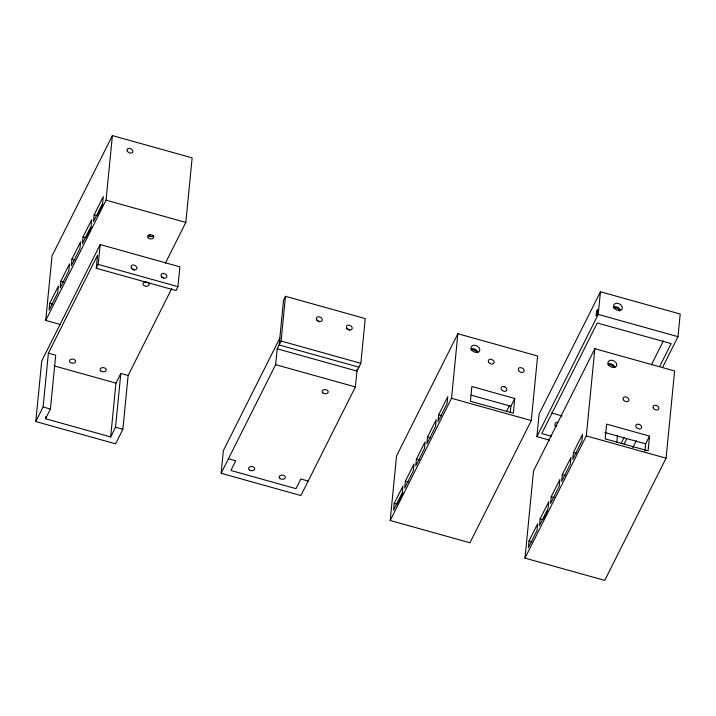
<?xml version="1.0" encoding="UTF-8"?>
<svg xmlns="http://www.w3.org/2000/svg" width="716" height="716" viewBox="0 0 716 716"><rect width="100%" height="100%" fill="white"/><g stroke="black" fill="none" stroke-linecap="round" stroke-linejoin="round"><path stroke-width="1.07" d="M35.8 421.554L41.743 360.954L100.151 244.568L179.904 266.835L177.953 286.651L176.011 290.535L96.257 268.267L97.537 255.245L48.375 353.203L43.103 407.001L35.8 421.554L115.553 443.822L122.857 429.269L128.128 375.47L171.768 288.503M60.6 324.59L45.717 320.437L52.044 255.872L112.394 135.601L192.148 157.869L185.82 222.434L165.369 263.184M49.744 303.289L49.082 310.091L57.745 292.817L58.408 286.024L49.744 303.289L52.671 304.103M128.128 375.47L120.816 373.421L115.536 427.228L110.667 436.93L45.547 418.744L45.761 416.551M60.842 281.173L60.18 287.966L68.843 270.702L69.515 263.9L60.842 281.173L63.769 281.988M45.547 418.744L50.415 409.051L55.696 355.243L48.375 353.203M71.949 259.049L71.278 265.851L79.941 248.577L80.613 241.784L71.949 259.049L74.876 259.872M83.047 236.933L82.376 243.726L91.048 226.462L91.711 219.66L83.047 236.933L85.974 237.748L91.263 227.196M94.145 214.818L93.474 221.611L102.621 203.398L103.283 196.605L94.145 214.818L97.072 215.632L102.844 204.132M96.257 268.267L98.199 264.383L100.151 244.568M45.717 320.437L106.066 200.167L112.394 135.601M110.667 436.93L115.947 383.123L120.816 373.421M357.141 369.134L355.396 386.935L300.89 495.562L221.137 473.294L223.356 450.641L279.813 338.131M221.137 473.294L275.642 364.668L277.199 348.808L281.093 341.049L285.478 296.308L365.232 318.575L360.846 363.316L356.953 371.076L277.199 348.808M390.211 520.505L396.539 455.94L457.864 333.728L537.618 355.995L531.29 420.56L469.965 542.764L390.211 520.505L451.536 398.293L457.864 333.728M394.239 503.357L393.576 510.15L402.24 492.885L402.911 486.083L394.239 503.357L397.165 504.171L402.947 492.662M405.346 481.233L404.674 488.035L413.338 470.761L414.009 463.968L405.346 481.233L408.272 482.056M416.444 459.117L415.772 465.91L424.445 448.646L425.107 441.844L416.444 459.117L419.37 459.932M427.541 437.002L426.879 443.795L435.543 426.521L436.205 419.728L427.541 437.002L430.468 437.816M438.64 414.877L437.977 421.67L447.115 403.457L447.777 396.664L438.64 414.877L441.566 415.692M510.248 412.559L510.866 406.249L514.759 398.49L471.844 386.506L470.394 401.228L513.318 413.213L514.759 398.49M524.989 558.131L533.536 470.913L594.862 348.701L674.615 370.969L666.068 458.186L604.743 580.399L524.989 558.131L586.315 435.919L594.862 348.701M549.664 440.188L536.902 436.626L539.121 413.973L600.447 291.761L680.2 314.029L677.98 336.681L662.524 367.487M529.017 540.983L528.354 547.776L537.018 530.511L537.68 523.709L529.017 540.983L531.943 541.797M540.115 518.867L539.452 525.66L548.116 508.387L548.787 501.594L540.115 518.867L543.041 519.682M551.213 496.743L550.55 503.536L559.214 486.271L559.885 479.478L551.213 496.743L554.139 497.557M562.32 474.627L561.648 481.421L570.312 464.156L570.983 457.354L562.32 474.627L565.246 475.442M573.418 452.503L572.746 459.305L581.893 441.092L582.555 434.29L573.418 452.503L576.344 453.326M536.902 436.626L598.227 314.413L600.447 291.761M616.834 442.327L617.469 435.856M644.919 451.241L645.644 443.875L649.537 436.116L606.613 424.132L605.172 438.863L648.087 450.838L649.537 436.116M149.313 236.584L150.315 234.597M285.478 296.308L283.536 300.192L279.15 344.933L358.904 367.192M506.31 411.745L509.309 405.775M543.525 518.724L547.373 511.045M651.39 364.802L663.383 340.897M621.175 443.24L624.173 437.261M659.66 366.538L671.16 343.626L597.26 322.997L541.77 433.565L551.409 436.25M624.128 443.992L626.625 439.015M632.81 447.643L636.309 440.671M598.227 314.413L677.98 336.681M106.066 200.167L185.82 222.434M98.199 264.383L177.953 286.651M551.49 412.998L562.203 415.987M281.093 341.049L360.846 363.316M471.164 395.16L510.866 406.249M604.868 432.491L645.644 443.875M451.536 398.293L531.29 420.56M586.315 435.919L666.068 458.186M275.642 364.668L355.396 386.935M54.031 365.84L115.947 383.123M43.103 407.001L50.415 409.051M115.536 427.228L122.857 429.269M228.431 458.75L235.752 460.791L230.883 470.493L296.003 488.67L300.872 478.968L308.184 481.018M153.519 235.859A3.097 2.094 5.6 0 1 148.185 235.394M161.503 277.253A3.097 2.202 26.6 0 1 163.696 278.094M132.263 269.01A3.097 2.202 26.6 0 1 134.268 270.254M147.756 282.489A3.097 2.094 5.6 0 1 147.711 286.024A3.097 2.094 5.6 0 1 143.012 284.252A3.097 2.094 5.6 0 1 147.031 282.22M346.83 328.993A3.097 2.202 26.6 0 1 349.605 330.371M316.839 320.616A3.097 2.202 26.6 0 1 319.605 321.994M471.271 350.419A3.097 2.202 26.6 0 1 474.296 350.124A3.097 2.202 26.6 0 1 476.579 352.46M470.672 349.068A4.636 3.303 26.6 0 1 477.984 352.397M607.669 364.041A4.636 3.303 26.6 0 1 614.981 367.371M608.269 365.393A3.097 2.202 26.6 0 1 611.294 365.097A3.097 2.202 26.6 0 1 613.576 367.433M613.254 307.101A4.636 3.303 26.6 0 1 620.557 310.431M613.854 308.453A3.097 2.202 26.6 0 1 617.246 308.319A3.097 2.202 26.6 0 1 619.206 311.111M555.947 426.647A3.866 2.757 26.6 0 1 557.737 422.216M554.891 426.172A3.866 2.757 26.6 0 1 556.744 426.226M596.571 311.335L596.124 315.872L597.099 313.921L597.547 309.393L596.571 311.335M504.377 386.747L503.608 386.577A3.097 2.202 26.6 0 0 501.442 389.62A3.097 2.202 26.6 0 0 506.391 390.766A3.097 2.202 26.6 0 0 504.377 386.747M639.155 424.382L638.386 424.203A3.097 2.202 26.6 0 0 636.22 427.246A3.097 2.202 26.6 0 0 641.169 428.392A3.097 2.202 26.6 0 0 639.155 424.382M127.287 151.166A3.097 2.202 26.6 0 0 132.353 152.58A3.097 2.202 26.6 0 0 130.151 148.472A3.097 2.202 26.6 0 0 127.287 151.166M161.342 276.197A3.097 2.202 26.6 0 0 166.416 277.611A3.097 2.202 26.6 0 0 164.215 273.503A3.097 2.202 26.6 0 0 161.342 276.197M131.341 267.82A3.097 2.202 26.6 0 0 136.416 269.234A3.097 2.202 26.6 0 0 134.214 265.135A3.097 2.202 26.6 0 0 131.341 267.82M100.858 370.978A3.097 2.094 5.6 0 0 106.084 370.503A3.097 2.094 5.6 0 0 102.513 367.612A3.097 2.094 5.6 0 0 100.858 370.978M70.293 362.448A3.097 2.094 5.6 0 0 75.511 361.965A3.097 2.094 5.6 0 0 71.94 359.074A3.097 2.094 5.6 0 0 70.293 362.448M148.418 238.133A3.097 2.094 5.6 0 0 153.645 237.649A3.097 2.094 5.6 0 0 150.074 234.767A3.097 2.094 5.6 0 0 148.418 238.133M346.678 327.937A3.097 2.202 26.6 0 0 351.744 329.351A3.097 2.202 26.6 0 0 349.542 325.252A3.097 2.202 26.6 0 0 346.678 327.937M316.678 319.569A3.097 2.202 26.6 0 0 321.752 320.983A3.097 2.202 26.6 0 0 319.551 316.875A3.097 2.202 26.6 0 0 316.678 319.569M249.374 469.929A3.097 2.094 5.6 0 0 254.601 469.454A3.097 2.094 5.6 0 0 251.03 466.563A3.097 2.094 5.6 0 0 249.374 469.929M279.947 478.467A3.097 2.094 5.6 0 0 285.174 477.984A3.097 2.094 5.6 0 0 281.594 475.102A3.097 2.094 5.6 0 0 279.947 478.467M322.871 392.932A3.097 2.094 5.6 0 0 328.089 392.449A3.097 2.094 5.6 0 0 324.518 389.567A3.097 2.094 5.6 0 0 322.871 392.932M488.563 362.081A3.097 2.202 26.6 0 0 493.637 363.495A3.097 2.202 26.6 0 0 491.436 359.396A3.097 2.202 26.6 0 0 488.563 362.081M518.563 370.458A3.097 2.202 26.6 0 0 523.638 371.873A3.097 2.202 26.6 0 0 521.436 367.764A3.097 2.202 26.6 0 0 518.563 370.458M471.531 349.668A4.636 3.303 26.6 0 0 479.147 351.511A4.636 3.303 26.6 0 0 475.531 345.416A4.636 3.303 26.6 0 0 471.531 349.668M623.341 399.707A3.097 2.202 26.6 0 0 628.406 401.13A3.097 2.202 26.6 0 0 626.205 397.022A3.097 2.202 26.6 0 0 623.341 399.707M653.341 408.084A3.097 2.202 26.6 0 0 658.407 409.498A3.097 2.202 26.6 0 0 656.205 405.399A3.097 2.202 26.6 0 0 653.341 408.084M608.519 364.641A4.636 3.303 26.6 0 0 616.145 366.485A4.636 3.303 26.6 0 0 612.52 360.39A4.636 3.303 26.6 0 0 608.519 364.641M614.104 307.701A4.636 3.303 26.6 0 0 621.73 309.545A4.636 3.303 26.6 0 0 618.105 303.45A4.636 3.303 26.6 0 0 614.104 307.701"/></g></svg>
